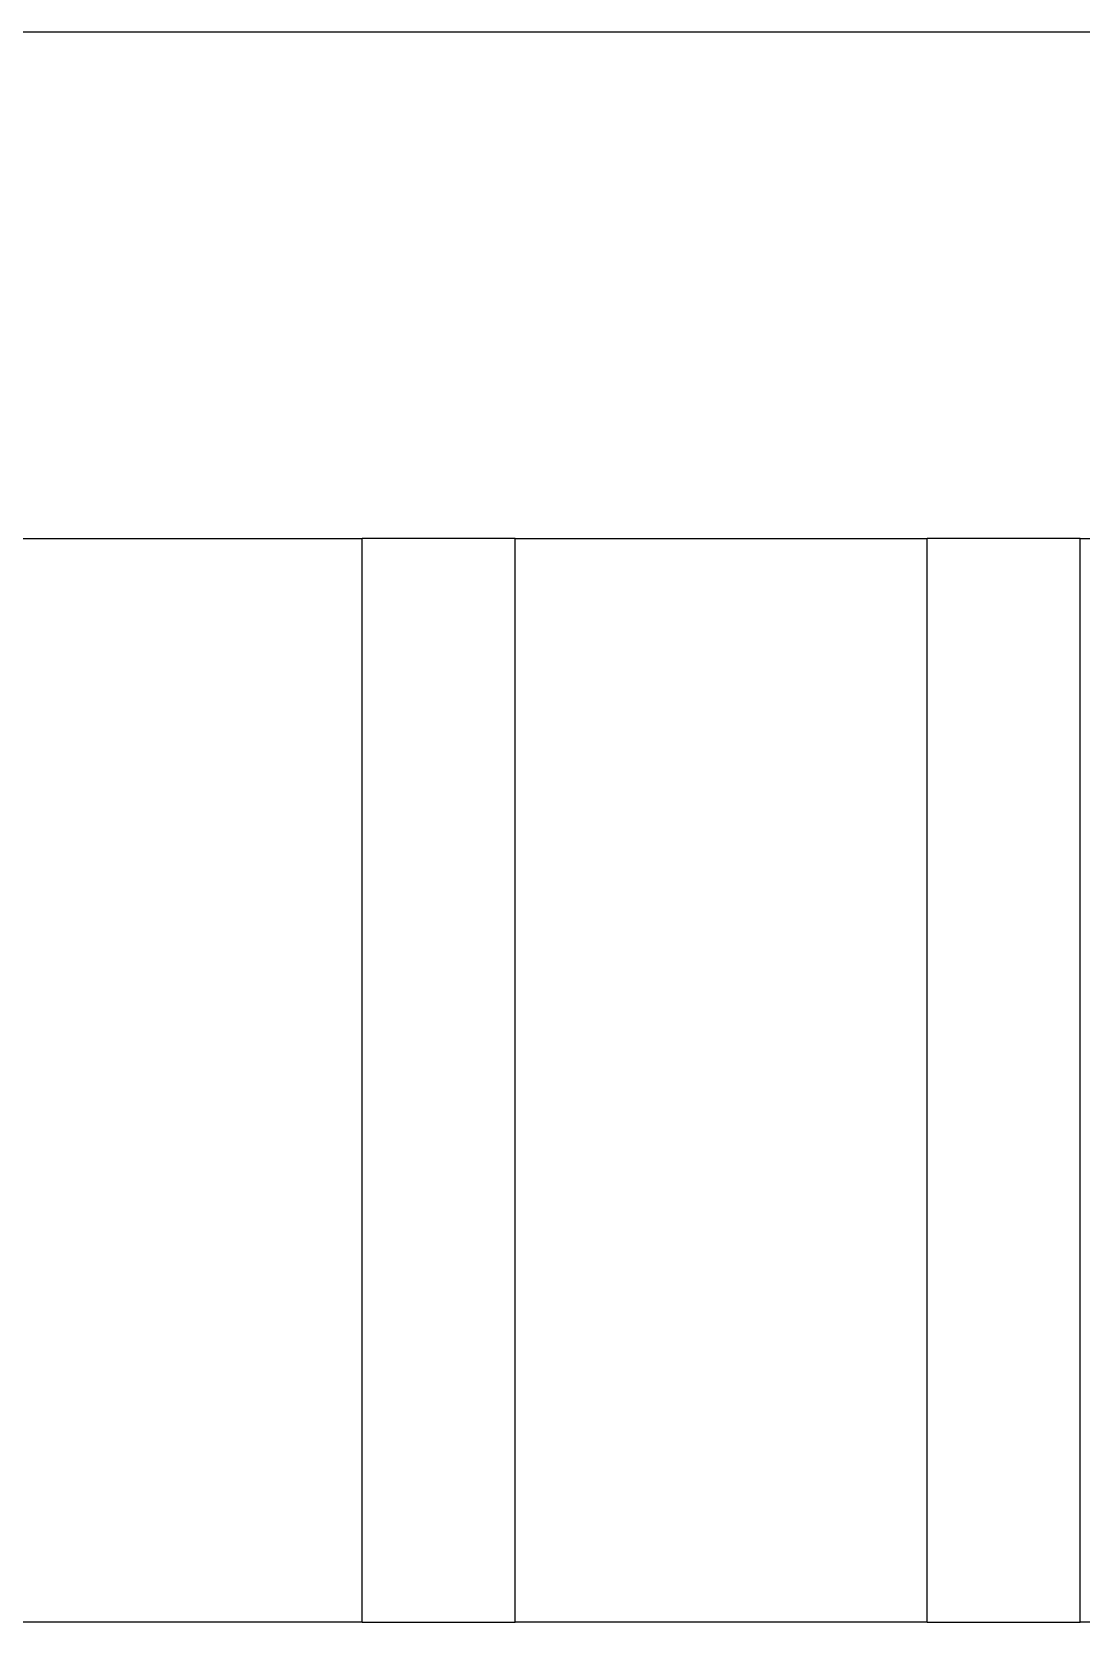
# Model space of a CAD drawing. Extents: x 396092 to 455492, y 17293 to 132793.
# Drawn here: x 413454 to 413589.6, y 60901 to 61106.4 of the extents above; entities that cross this region are included whole.
import ezdxf

# ---------------------------------------------------------------- set-up
doc = ezdxf.new("R2010")
doc.units = 0
doc.header["$LTSCALE"] = 1000
doc.header["$MEASUREMENT"] = 0
doc.layers.add('MU', color=34, linetype='Continuous')

msp = doc.modelspace()

# ---------------------------------------------------------------- linework, layer by layer
at = {"layer": 'MU', "color": 37}
for p, q in [((412291.55, 61106.41), (415731.55, 61106.41)), ((413443.51, 61040.95), (413496.73, 61040.95)), ((413516.51, 61040.95), (413496.73, 61040.95)), ((413496.73, 60900.95), (413496.73, 61040.95)), ((413516.51, 60900.95), (413516.51, 61040.95)), ((413516.51, 61040.95), (413569.73, 61040.95)), ((413589.51, 61040.95), (413569.73, 61040.95)), ((413569.73, 60900.95), (413569.73, 61040.95)), ((413589.51, 60900.95), (413589.51, 61040.95)), ((413589.51, 61040.95), (413688.63, 61040.95)), ((413496.73, 60900.95), (413443.51, 60900.95)), ((413496.73, 60900.95), (413516.51, 60900.95)), ((413569.73, 60900.95), (413516.51, 60900.95)), ((413569.73, 60900.95), (413589.51, 60900.95)), ((413688.63, 60900.95), (413589.51, 60900.95))]:
    msp.add_line(p, q, dxfattribs=at)

doc.saveas('drawing.dxf')
